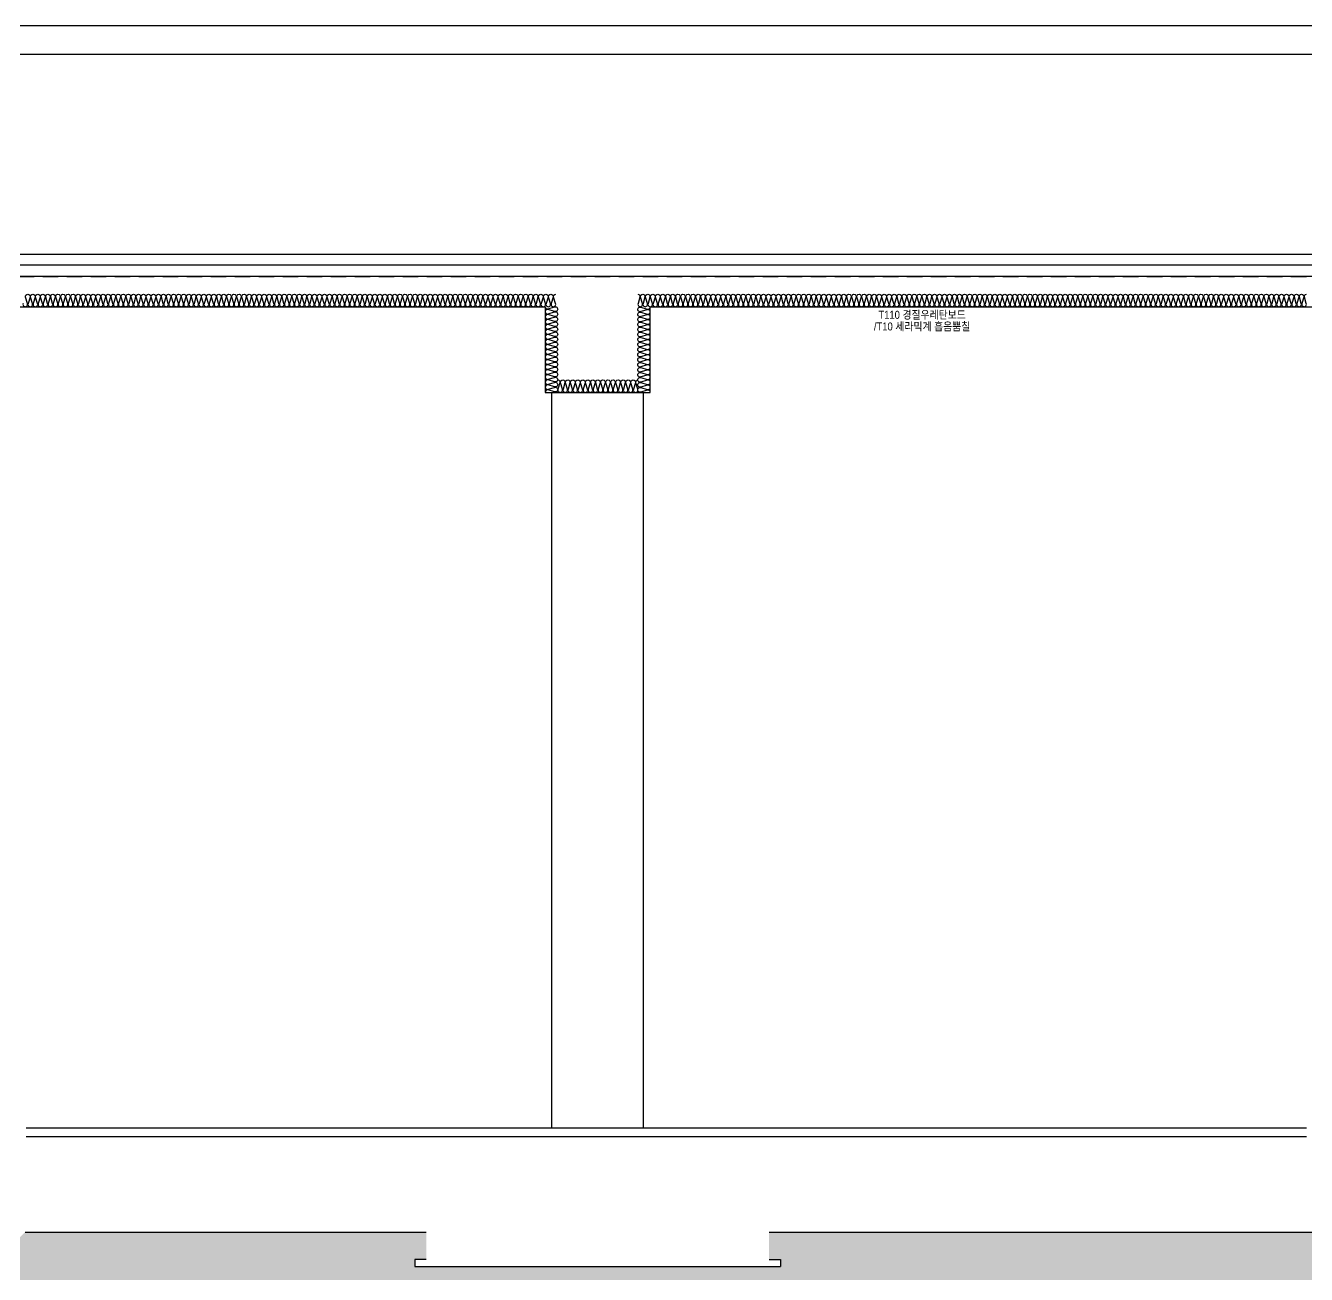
# Model space of a CAD drawing. Header units: millimetres. Extents: x 19868 to 801382, y -4805 to 85279.
# Drawn here: x 728233 to 739438, y 32849 to 43779 of the extents above; entities that cross this region are included whole.
import ezdxf
from ezdxf.enums import TextEntityAlignment as Align

# ---------------------------------------------------------------- set-up
doc = ezdxf.new("R2010")
doc.units = ezdxf.units.MM
doc.header["$LTSCALE"] = 250
doc.linetypes.add('HID', pattern=[2.8, 1.8, -1])
for name, color, linetype in [('A-ELE-8', 8, 'Continuous'), ('A-FIN', 6, 'Continuous'), ('A-FIN-8', 8, 'Continuous'), ('A-HAT-WIREMESH', 9, 'g_mesh'), ('A-WP', 1, 'HID'), ('A-버림CONC', 4, 'Continuous'), ('ISL', 251, 'Continuous'), ('지반', 254, 'Continuous')]:
    doc.layers.add(name, color=color, linetype=linetype)
doc.layers.add('NOPLOT-단열', color=225, linetype='Continuous', plot=False)
doc.styles.add('Gdim', font='')
doc.styles.get('Gdim').set_extended_font_data('Dotum')
doc.linetypes.add('g_mesh', pattern='A,10,-0.8,["X",Gdim,S=0.6,R=0,X=-0.15,Y=-0.3],-0.8', length=11.6)

msp = doc.modelspace()

# ---------------------------------------------------------------- hatches: boundary and pattern name
at = {"layer": '지반'}
h = msp.add_hatch(dxfattribs=at)
h.set_pattern_fill('EARTH', color=251, scale=70, angle=45)
h.paths.add_polyline_path([(650617.8, 33228.9), (650617.8, 23234.4), (801382.4, 23234.4), (801382.4, 34608.9), (792588.2, 34608.9), (792588.2, 34478.9), (792638.2, 34478.9), (792638.2, 34418.9), (792388.2, 34418.9), (792388.2, 34478.9), (792438.2, 34478.9), (792438.2, 34628.9), (790388.2, 34628.9), (790388.2, 33878.9), (791163.2, 33878.9), (791163.2, 32378.9), (791263.2, 32378.9), (791263.2, 32318.9), (788063.2, 32318.9), (788063.2, 32378.9), (788163.2, 32378.9), (788163.2, 33878.9), (789618.2, 33878.9), (789618.2, 34448.9), (787708.2, 34448.9), (787708.2, 33008.9), (787808.2, 33008.9), (787808.2, 32948.9), (782968.2, 32948.9), (782968.2, 33008.9), (783068.2, 33008.9), (783068.2, 34248.9), (781958.2, 34248.9), (781958.2, 33208.9), (782058.2, 33208.9), (782058.2, 33148.9), (780218.2, 33148.9), (780148.2, 33218.9), (778788.2, 33218.9), (778788.2, 33278.9), (778888.2, 33278.9), (778888.2, 34318.9), (771638.2, 34318.9), (771638.2, 32778.9), (771738.2, 32778.9), (771738.2, 32718.9), (767038.2, 32718.9), (767038.2, 32778.9), (767138.2, 32778.9), (767138.2, 34318.9), (765913.1, 34318.9), (765813.1, 34218.9), (759888.2, 34218.9), (759888.2, 33178.9), (759988.2, 33178.9), (759988.2, 33118.9), (756788.2, 33118.9), (756788.2, 33178.9), (756888.2, 33178.9), (756888.2, 34218.9), (755638.2, 34218.9), (755638.2, 32978.9), (755738.2, 32978.9), (755738.2, 32918.9), (751038.2, 32918.9), (751038.2, 32978.9), (751138.2, 32978.9), (751138.2, 34518.9), (749088.2, 34518.9), (749088.2, 33778.9), (750613.2, 33778.9), (750613.2, 32278.9), (750713.2, 32278.9), (750713.2, 32218.9), (747513.2, 32218.9), (747513.2, 32278.9), (747613.2, 32278.9), (747613.2, 33778.9), (748488.2, 33778.9), (748488.2, 34078.9), (747988.2, 34078.9), (747988.2, 34418.9), (746363.2, 34418.9), (746363.2, 33478.9), (746463.2, 33478.9), (746463.2, 33418.9), (743263.2, 33418.9), (743263.2, 33478.9), (743363.2, 33478.9), (743363.2, 34418.9), (739738.2, 34418.9), (739738.2, 33978.9), (740338.2, 33978.9), (740338.2, 33278.9), (740438.2, 33278.9), (740438.2, 33218.9), (734738.2, 33218.9), (734738.2, 32978.9), (734838.2, 32978.9), (734838.2, 32918.9), (731638.2, 32918.9), (731638.2, 32978.9), (731738.2, 32978.9), (731738.2, 33218.9), (728228.2, 33218.9), (728158.2, 33148.9), (725968.2, 33148.9), (725968.2, 33208.9), (726068.2, 33208.9), (726068.2, 34048.9), (726668.2, 34048.9), (726668.2, 34348.9), (723658.2, 34348.9), (723658.2, 33708.9), (723758.2, 33708.9), (723758.2, 33648.9), (720418.2, 33648.9), (720418.2, 33708.9), (720518.2, 33708.9), (720518.2, 34348.9), (718758.2, 34348.9), (718758.2, 33878.9), (719638.2, 33878.9), (719638.2, 31878.9), (719738.2, 31878.9), (719738.2, 31818.9), (715038.2, 31818.9), (715038.2, 31878.9), (715138.2, 31878.9), (715138.2, 33878.9), (717988.2, 33878.9), (717988.2, 34622.3), (717870.2, 34622.3), (717870.2, 34603.9), (717820.2, 34603.9), (717820.2, 34622.3), (717588.2, 34622.3), (717588.2, 34682.3), (717638.2, 34682.3), (717637.5, 34831.6), (715313.2, 34820.3), (712988.3, 34808.9), (701138.2, 34568.9), (688982.5, 34328.9), (678538.2, 34278.9), (666388.2, 34228.9), (658288.2, 33228.9)])

# ---------------------------------------------------------------- linework, layer by layer
at = {"layer": 'A-ELE-8'}
for p, q in [((717788.2, 43778.9), (744238.2, 43778.9)), ((718338.2, 43528.9), (744238.2, 43528.9)), ((732838.2, 34128.9), (732838.2, 40568.9)), ((733638.2, 34128.9), (733638.2, 40568.9))]:
    msp.add_line(p, q, dxfattribs=at)
at = {"layer": 'A-FIN'}
for p, q in [((718806.2, 41778.9), (744330.2, 41778.9)), ((739438.2, 34128.9), (728238.2, 34128.9))]:
    msp.add_line(p, q, dxfattribs=at)
at = {"layer": 'A-FIN-8'}
msp.add_line((718306.4, 41586.9), (744320, 41586.9), dxfattribs=at)
at = {"layer": 'A-HAT-WIREMESH', "ltscale": 0.6}
for p, q in [((744330.2, 41682.9), (718296.2, 41682.9)), ((739438.2, 34053.9), (728238.2, 34053.9))]:
    msp.add_line(p, q, dxfattribs=at)
at = {"layer": 'A-WP', "ltscale": 0.3}
msp.add_line((718303.4, 41581.9), (744323.1, 41581.9), dxfattribs=at)
at = {"layer": 'A-버림CONC'}
for p, q in [((728228.2, 33218.9), (731738.2, 33218.9)), ((734738.2, 33218.9), (740438.2, 33218.9)), ((731738.2, 32978.9), (731638.2, 32978.9)), ((731638.2, 32978.9), (731638.2, 32918.9)), ((734738.2, 32978.9), (734838.2, 32978.9)), ((734838.2, 32978.9), (734838.2, 32918.9)), ((731638.2, 32918.9), (734838.2, 32918.9))]:
    msp.add_line(p, q, dxfattribs=at)
at = {"layer": 'ISL'}
for points in [[(728210.8, 41345.6, 1.3725934), (728249.7, 41345.6), (728232.8, 41402.3, -0.5092668), (728252.2, 41428.9, -0.5092668), (728271.7, 41402.3), (728254.8, 41345.6, 1.3725934), (728293.7, 41345.6), (728276.8, 41402.3, -0.5092668), (728296.2, 41428.9, -0.5092668), (728315.7, 41402.3), (728298.8, 41345.6, 1.3725934), (728337.7, 41345.6), (728320.8, 41402.3, -0.5092668), (728340.2, 41428.9, -0.5092668), (728359.7, 41402.3), (728342.8, 41345.6, 1.3725934), (728381.7, 41345.6), (728364.8, 41402.3, -0.5092668), (728384.2, 41428.9, -0.5092668), (728403.7, 41402.3), (728386.8, 41345.6, 1.3725934), (728425.7, 41345.6), (728408.8, 41402.3, -0.5092668), (728428.2, 41428.9, -0.5092668), (728447.7, 41402.3), (728430.8, 41345.6, 1.3725934), (728469.7, 41345.6), (728452.8, 41402.3, -0.5092668), (728472.2, 41428.9, -0.5092668), (728491.7, 41402.3), (728474.8, 41345.6, 1.3725934), (728513.7, 41345.6), (728496.8, 41402.3, -0.5092668), (728516.2, 41428.9, -0.5092668), (728535.7, 41402.3), (728518.8, 41345.6, 1.3725934), (728557.7, 41345.6), (728540.8, 41402.3, -0.5092668), (728560.2, 41428.9, -0.5092668), (728579.7, 41402.3), (728562.8, 41345.6, 1.3725934), (728601.7, 41345.6), (728584.8, 41402.3, -0.5092668), (728604.2, 41428.9, -0.5092668), (728623.7, 41402.3), (728606.8, 41345.6, 1.3725934), (728645.7, 41345.6), (728628.8, 41402.3, -0.5092668), (728648.2, 41428.9, -0.5092668), (728667.7, 41402.3), (728650.8, 41345.6, 1.3725934), (728689.7, 41345.6), (728672.8, 41402.3, -0.5092668), (728692.2, 41428.9, -0.5092668), (728711.7, 41402.3), (728694.8, 41345.6, 1.3725934), (728733.7, 41345.6), (728716.8, 41402.3, -0.5092668), (728736.2, 41428.9, -0.5092668), (728755.7, 41402.3), (728738.8, 41345.6, 1.3725934), (728777.7, 41345.6), (728760.8, 41402.3, -0.5092668), (728780.2, 41428.9, -0.5092668), (728799.7, 41402.3), (728782.8, 41345.6, 1.3725934), (728821.7, 41345.6), (728804.8, 41402.3, -0.5092668), (728824.2, 41428.9, -0.5092668), (728843.7, 41402.3), (728826.8, 41345.6, 1.3725934), (728865.7, 41345.6), (728848.8, 41402.3, -0.5092668), (728868.2, 41428.9, -0.5092668), (728887.7, 41402.3), (728870.8, 41345.6, 1.3725934), (728909.7, 41345.6), (728892.8, 41402.3, -0.5092668), (728912.2, 41428.9, -0.5092668), (728931.7, 41402.3), (728914.8, 41345.6, 1.3725934), (728953.7, 41345.6), (728936.8, 41402.3, -0.5092668), (728956.2, 41428.9, -0.5092668), (728975.7, 41402.3), (728958.8, 41345.6, 1.3725934), (728997.7, 41345.6), (728980.8, 41402.3, -0.5092668), (729000.2, 41428.9, -0.5092668), (729019.7, 41402.3), (729002.8, 41345.6, 1.3725934), (729041.7, 41345.6), (729024.8, 41402.3, -0.5092668), (729044.2, 41428.9, -0.5092668), (729063.7, 41402.3), (729046.8, 41345.6, 1.3725934), (729085.7, 41345.6), (729068.8, 41402.3, -0.5092668), (729088.2, 41428.9, -0.5092668), (729107.7, 41402.3), (729090.8, 41345.6, 1.3725934), (729129.7, 41345.6), (729112.8, 41402.3, -0.5092668), (729132.2, 41428.9, -0.5092668), (729151.7, 41402.3), (729134.8, 41345.6, 1.3725934), (729173.7, 41345.6), (729156.8, 41402.3, -0.5092668), (729176.2, 41428.9, -0.5092668), (729195.7, 41402.3), (729178.8, 41345.6, 1.3725934), (729217.7, 41345.6), (729200.8, 41402.3, -0.5092668), (729220.2, 41428.9, -0.5092668), (729239.7, 41402.3), (729222.8, 41345.6, 1.3725934), (729261.7, 41345.6), (729244.8, 41402.3, -0.5092668), (729264.2, 41428.9, -0.5092668), (729283.7, 41402.3), (729266.8, 41345.6, 1.3725934), (729305.7, 41345.6), (729288.8, 41402.3, -0.5092668), (729308.2, 41428.9, -0.5092668), (729327.7, 41402.3), (729310.8, 41345.6, 1.3725934), (729349.7, 41345.6), (729332.8, 41402.3, -0.5092668), (729352.2, 41428.9, -0.5092668), (729371.7, 41402.3), (729354.8, 41345.6, 1.3725934), (729393.7, 41345.6), (729376.8, 41402.3, -0.5092668), (729396.2, 41428.9, -0.5092668), (729415.7, 41402.3), (729398.8, 41345.6, 1.3725934), (729437.7, 41345.6), (729420.8, 41402.3, -0.5092668), (729440.2, 41428.9, -0.5092668), (729459.7, 41402.3), (729442.8, 41345.6, 1.3725934), (729481.7, 41345.6), (729464.8, 41402.3, -0.5092668), (729484.2, 41428.9, -0.5092668), (729503.7, 41402.3), (729486.8, 41345.6, 1.3725934), (729525.7, 41345.6), (729508.8, 41402.3, -0.5092668), (729528.2, 41428.9, -0.5092668), (729547.7, 41402.3), (729530.8, 41345.6, 1.3725934), (729569.7, 41345.6), (729552.8, 41402.3, -0.5092668), (729572.2, 41428.9, -0.5092668), (729591.7, 41402.3), (729574.8, 41345.6, 1.3725934), (729613.7, 41345.6), (729596.8, 41402.3, -0.5092668), (729616.2, 41428.9, -0.5092668), (729635.7, 41402.3), (729618.8, 41345.6, 1.3725934), (729657.7, 41345.6), (729640.8, 41402.3, -0.5092668), (729660.2, 41428.9, -0.5092668), (729679.7, 41402.3), (729662.8, 41345.6, 1.3725934), (729701.7, 41345.6), (729684.8, 41402.3, -0.5092668), (729704.2, 41428.9, -0.5092668), (729723.7, 41402.3), (729706.8, 41345.6, 1.3725934), (729745.7, 41345.6), (729728.8, 41402.3, -0.5092668), (729748.2, 41428.9, -0.5092668), (729767.7, 41402.3), (729750.8, 41345.6, 1.3725934), (729789.7, 41345.6), (729772.8, 41402.3, -0.5092668), (729792.2, 41428.9, -0.5092668), (729811.7, 41402.3), (729794.8, 41345.6, 1.3725934), (729833.7, 41345.6), (729816.8, 41402.3, -0.5092668), (729836.2, 41428.9, -0.5092668), (729855.7, 41402.3), (729838.8, 41345.6, 1.3725934), (729877.7, 41345.6), (729860.8, 41402.3, -0.5092668), (729880.2, 41428.9, -0.5092668), (729899.7, 41402.3), (729882.8, 41345.6, 1.3725934), (729921.7, 41345.6), (729904.8, 41402.3, -0.5092668), (729924.2, 41428.9, -0.5092668), (729943.7, 41402.3), (729926.8, 41345.6, 1.3725934), (729965.7, 41345.6), (729948.8, 41402.3, -0.5092668), (729968.2, 41428.9, -0.5092668), (729987.7, 41402.3), (729970.8, 41345.6, 1.3725934), (730009.7, 41345.6), (729992.8, 41402.3, -0.5092668), (730012.2, 41428.9, -0.5092668), (730031.7, 41402.3), (730014.8, 41345.6, 1.3725934), (730053.7, 41345.6), (730036.8, 41402.3, -0.5092668), (730056.2, 41428.9, -0.5092668), (730075.7, 41402.3), (730058.8, 41345.6, 1.3725934), (730097.7, 41345.6), (730080.8, 41402.3, -0.5092668), (730100.2, 41428.9, -0.5092668), (730119.7, 41402.3), (730102.8, 41345.6, 1.3725934), (730141.7, 41345.6), (730124.8, 41402.3, -0.5092668), (730144.2, 41428.9, -0.5092668), (730163.7, 41402.3), (730146.8, 41345.6, 1.3725934), (730185.7, 41345.6), (730168.8, 41402.3, -0.5092668), (730188.2, 41428.9, -0.5092668), (730207.7, 41402.3), (730190.8, 41345.6, 1.3725934), (730229.7, 41345.6), (730212.8, 41402.3, -0.5092668), (730232.2, 41428.9, -0.5092668), (730251.7, 41402.3), (730234.8, 41345.6, 1.3725934), (730273.7, 41345.6), (730256.8, 41402.3, -0.5092668), (730276.2, 41428.9, -0.5092668), (730295.7, 41402.3), (730278.8, 41345.6, 1.3725934), (730317.7, 41345.6), (730300.8, 41402.3, -0.5092668), (730320.2, 41428.9, -0.5092668), (730339.7, 41402.3), (730322.8, 41345.6, 1.3725934), (730361.7, 41345.6), (730344.8, 41402.3, -0.5092668), (730364.2, 41428.9, -0.5092668), (730383.7, 41402.3), (730366.8, 41345.6, 1.3725934), (730405.7, 41345.6), (730388.8, 41402.3, -0.5092668), (730408.2, 41428.9, -0.5092668), (730427.7, 41402.3), (730410.8, 41345.6, 1.3725934), (730449.7, 41345.6), (730432.8, 41402.3, -0.5092668), (730452.2, 41428.9, -0.5092668), (730471.7, 41402.3), (730454.8, 41345.6, 1.3725934), (730493.7, 41345.6), (730476.8, 41402.3, -0.5092668), (730496.2, 41428.9, -0.5092668), (730515.7, 41402.3), (730498.8, 41345.6, 1.3725934), (730537.7, 41345.6), (730520.8, 41402.3, -0.5092668), (730540.2, 41428.9, -0.5092668), (730559.7, 41402.3), (730542.8, 41345.6, 1.3725934), (730581.7, 41345.6), (730564.8, 41402.3, -0.5092668), (730584.2, 41428.9, -0.5092668), (730603.7, 41402.3), (730586.8, 41345.6, 1.3725934), (730625.7, 41345.6), (730608.8, 41402.3, -0.5092668), (730628.2, 41428.9, -0.5092668), (730647.7, 41402.3), (730630.8, 41345.6, 1.3725934), (730669.7, 41345.6), (730652.8, 41402.3, -0.5092668), (730672.2, 41428.9, -0.5092668), (730691.7, 41402.3), (730674.8, 41345.6, 1.3725934), (730713.7, 41345.6), (730696.8, 41402.3, -0.5092668), (730716.2, 41428.9, -0.5092668), (730735.7, 41402.3), (730718.8, 41345.6, 1.3725934), (730757.7, 41345.6), (730740.8, 41402.3, -0.5092668), (730760.2, 41428.9, -0.5092668), (730779.7, 41402.3), (730762.8, 41345.6, 1.3725934), (730801.7, 41345.6), (730784.8, 41402.3, -0.5092668), (730804.2, 41428.9, -0.5092668), (730823.7, 41402.3), (730806.8, 41345.6, 1.3725934), (730845.7, 41345.6), (730828.8, 41402.3, -0.5092668), (730848.2, 41428.9, -0.5092668), (730867.7, 41402.3), (730850.8, 41345.6, 1.3725934), (730889.7, 41345.6), (730872.8, 41402.3, -0.5092668), (730892.2, 41428.9, -0.5092668), (730911.7, 41402.3), (730894.8, 41345.6, 1.3725934), (730933.7, 41345.6), (730916.8, 41402.3, -0.5092668), (730936.2, 41428.9, -0.5092668), (730955.7, 41402.3), (730938.8, 41345.6, 1.3725934), (730977.7, 41345.6), (730960.8, 41402.3, -0.5092668), (730980.2, 41428.9, -0.5092668), (730999.7, 41402.3), (730982.8, 41345.6, 1.3725934), (731021.7, 41345.6), (731004.8, 41402.3, -0.5092668), (731024.2, 41428.9, -0.5092668), (731043.7, 41402.3), (731026.8, 41345.6, 1.3725934), (731065.7, 41345.6), (731048.8, 41402.3, -0.5092668), (731068.2, 41428.9, -0.5092668), (731087.7, 41402.3), (731070.8, 41345.6, 1.3725934), (731109.7, 41345.6), (731092.8, 41402.3, -0.5092668), (731112.2, 41428.9, -0.5092668), (731131.7, 41402.3), (731114.8, 41345.6, 1.3725934), (731153.7, 41345.6), (731136.8, 41402.3, -0.5092668), (731156.2, 41428.9, -0.5092668), (731175.7, 41402.3), (731158.8, 41345.6, 1.3725934), (731197.7, 41345.6), (731180.8, 41402.3, -0.5092668), (731200.2, 41428.9, -0.5092668), (731219.7, 41402.3), (731202.8, 41345.6, 1.3725934), (731241.7, 41345.6), (731224.8, 41402.3, -0.5092668), (731244.2, 41428.9, -0.5092668), (731263.7, 41402.3), (731246.8, 41345.6, 1.3725934), (731285.7, 41345.6), (731268.8, 41402.3, -0.5092668), (731288.2, 41428.9, -0.5092668), (731307.7, 41402.3), (731290.8, 41345.6, 1.3725934), (731329.7, 41345.6), (731312.8, 41402.3, -0.5092668), (731332.2, 41428.9, -0.5092668), (731351.7, 41402.3), (731334.8, 41345.6, 1.3725934), (731373.7, 41345.6), (731356.8, 41402.3, -0.5092668), (731376.2, 41428.9, -0.5092668), (731395.7, 41402.3), (731378.8, 41345.6, 1.3725934), (731417.7, 41345.6), (731400.8, 41402.3, -0.5092668), (731420.2, 41428.9, -0.5092668), (731439.7, 41402.3), (731422.8, 41345.6, 1.3725934), (731461.7, 41345.6), (731444.8, 41402.3, -0.5092668), (731464.2, 41428.9, -0.5092668), (731483.7, 41402.3), (731466.8, 41345.6, 1.3725934), (731505.7, 41345.6), (731488.8, 41402.3, -0.5092668), (731508.2, 41428.9, -0.5092668), (731527.7, 41402.3), (731510.8, 41345.6, 1.3725934), (731549.7, 41345.6), (731532.8, 41402.3, -0.5092668), (731552.2, 41428.9, -0.5092668), (731571.7, 41402.3), (731554.8, 41345.6, 1.3725934), (731593.7, 41345.6), (731576.8, 41402.3, -0.5092668), (731596.2, 41428.9, -0.5092668), (731615.7, 41402.3), (731598.8, 41345.6, 1.3725934), (731637.7, 41345.6), (731620.8, 41402.3, -0.5092668), (731640.2, 41428.9, -0.5092668), (731659.7, 41402.3), (731642.8, 41345.6, 1.3725934), (731681.7, 41345.6), (731664.8, 41402.3, -0.5092668), (731684.2, 41428.9, -0.5092668), (731703.7, 41402.3), (731686.8, 41345.6, 1.3725934), (731725.7, 41345.6), (731708.8, 41402.3, -0.5092668), (731728.2, 41428.9, -0.5092668), (731747.7, 41402.3), (731730.8, 41345.6, 1.3725934), (731769.7, 41345.6), (731752.8, 41402.3, -0.5092668), (731772.2, 41428.9, -0.5092668), (731791.7, 41402.3), (731774.8, 41345.6, 1.3725934), (731813.7, 41345.6), (731796.8, 41402.3, -0.5092668), (731816.2, 41428.9, -0.5092668), (731835.7, 41402.3), (731818.8, 41345.6, 1.3725934), (731857.7, 41345.6), (731840.8, 41402.3, -0.5092668), (731860.2, 41428.9, -0.5092668), (731879.7, 41402.3), (731862.8, 41345.6, 1.3725934), (731901.7, 41345.6), (731884.8, 41402.3, -0.5092668), (731904.2, 41428.9, -0.5092668), (731923.7, 41402.3), (731906.8, 41345.6, 1.3725934), (731945.7, 41345.6), (731928.8, 41402.3, -0.5092668), (731948.2, 41428.9, -0.5092668), (731967.7, 41402.3), (731950.8, 41345.6, 1.3725934), (731989.7, 41345.6), (731972.8, 41402.3, -0.5092668), (731992.2, 41428.9, -0.5092668), (732011.7, 41402.3), (731994.8, 41345.6, 1.3725934), (732033.7, 41345.6), (732016.8, 41402.3, -0.5092668), (732036.2, 41428.9, -0.5092668), (732055.7, 41402.3), (732038.8, 41345.6, 1.3725934), (732077.7, 41345.6), (732060.8, 41402.3, -0.5092668), (732080.2, 41428.9, -0.5092668), (732099.7, 41402.3), (732082.8, 41345.6, 1.3725934), (732121.7, 41345.6), (732104.8, 41402.3, -0.5092668), (732124.2, 41428.9, -0.5092668), (732143.7, 41402.3), (732126.8, 41345.6, 1.3725934), (732165.7, 41345.6), (732148.8, 41402.3, -0.5092668), (732168.2, 41428.9, -0.5092668), (732187.7, 41402.3), (732170.8, 41345.6, 1.3725934), (732209.7, 41345.6), (732192.8, 41402.3, -0.5092668), (732212.2, 41428.9, -0.5092668), (732231.7, 41402.3), (732214.8, 41345.6, 1.3725934), (732253.7, 41345.6), (732236.8, 41402.3, -0.5092668), (732256.2, 41428.9, -0.5092668), (732275.7, 41402.3), (732258.8, 41345.6, 1.3725934), (732297.7, 41345.6), (732280.8, 41402.3, -0.5092668), (732300.2, 41428.9, -0.5092668), (732319.7, 41402.3), (732302.8, 41345.6, 1.3725934), (732341.7, 41345.6), (732324.8, 41402.3, -0.5092668), (732344.2, 41428.9, -0.5092668), (732363.7, 41402.3), (732346.8, 41345.6, 1.3725934), (732385.7, 41345.6), (732368.8, 41402.3, -0.5092668), (732388.2, 41428.9, -0.5092668), (732407.7, 41402.3), (732390.8, 41345.6, 1.3725934), (732429.7, 41345.6), (732412.8, 41402.3, -0.5092668), (732432.2, 41428.9, -0.5092668), (732451.7, 41402.3), (732434.8, 41345.6, 1.3725934), (732473.7, 41345.6), (732456.8, 41402.3, -0.5092668), (732476.2, 41428.9, -0.5092668), (732495.7, 41402.3), (732478.8, 41345.6, 1.3725934), (732517.7, 41345.6), (732500.8, 41402.3, -0.5092668), (732520.2, 41428.9, -0.5092668), (732539.7, 41402.3), (732522.8, 41345.6, 1.3725934), (732561.7, 41345.6), (732544.8, 41402.3, -0.5092668), (732564.2, 41428.9, -0.5092668), (732583.7, 41402.3), (732566.8, 41345.6, 1.3725934), (732605.7, 41345.6), (732588.8, 41402.3, -0.5092668), (732608.2, 41428.9, -0.5092668), (732627.7, 41402.3), (732610.8, 41345.6, 1.3725934), (732649.7, 41345.6), (732632.8, 41402.3, -0.5092668), (732652.2, 41428.9, -0.5092668), (732671.7, 41402.3), (732654.8, 41345.6, 1.3725934), (732693.7, 41345.6), (732676.8, 41402.3, -0.5092668), (732696.2, 41428.9, -0.5092668), (732715.7, 41402.3), (732698.8, 41345.6, 1.3725934), (732737.7, 41345.6), (732720.8, 41402.3, -0.5092668), (732740.2, 41428.9, -0.5092668), (732759.7, 41402.3), (732742.8, 41345.6, 1.3725934), (732781.7, 41345.6), (732764.8, 41402.3, -0.5092668), (732784.2, 41428.9, -0.5092668), (732803.7, 41402.3), (732786.8, 41345.6, 1.3725934), (732825.7, 41345.6), (732808.8, 41402.3, -0.5092668), (732828.2, 41428.9, -0.5092668), (732847.7, 41402.3), (732830.8, 41345.6, 1.3725934), (732869.7, 41345.6), (732852.8, 41402.3, -0.5092668), (732872.2, 41428.9)], [(733588.2, 41428.9, -0.5092668), (733607.7, 41402.3), (733590.8, 41345.6, 1.3725934), (733629.7, 41345.6), (733612.8, 41402.3, -0.5092668), (733632.2, 41428.9, -0.5092668), (733651.7, 41402.3), (733634.8, 41345.6, 1.3725934), (733673.7, 41345.6), (733656.8, 41402.3, -0.5092668), (733676.2, 41428.9, -0.5092668), (733695.7, 41402.3), (733678.8, 41345.6, 1.3725934), (733717.7, 41345.6), (733700.8, 41402.3, -0.5092668), (733720.2, 41428.9, -0.5092668), (733739.7, 41402.3), (733722.8, 41345.6, 1.3725934), (733761.7, 41345.6), (733744.8, 41402.3, -0.5092668), (733764.2, 41428.9, -0.5092668), (733783.7, 41402.3), (733766.8, 41345.6, 1.3725934), (733805.7, 41345.6), (733788.8, 41402.3, -0.5092668), (733808.2, 41428.9, -0.5092668), (733827.7, 41402.3), (733810.8, 41345.6, 1.3725934), (733849.7, 41345.6), (733832.8, 41402.3, -0.5092668), (733852.2, 41428.9, -0.5092668), (733871.7, 41402.3), (733854.8, 41345.6, 1.3725934), (733893.7, 41345.6), (733876.8, 41402.3, -0.5092668), (733896.2, 41428.9, -0.5092668), (733915.7, 41402.3), (733898.8, 41345.6, 1.3725934), (733937.7, 41345.6), (733920.8, 41402.3, -0.5092668), (733940.2, 41428.9, -0.5092668), (733959.7, 41402.3), (733942.8, 41345.6, 1.3725934), (733981.7, 41345.6), (733964.8, 41402.3, -0.5092668), (733984.2, 41428.9, -0.5092668), (734003.7, 41402.3), (733986.8, 41345.6, 1.3725934), (734025.7, 41345.6), (734008.8, 41402.3, -0.5092668), (734028.2, 41428.9, -0.5092668), (734047.7, 41402.3), (734030.8, 41345.6, 1.3725934), (734069.7, 41345.6), (734052.8, 41402.3, -0.5092668), (734072.2, 41428.9, -0.5092668), (734091.7, 41402.3), (734074.8, 41345.6, 1.3725934), (734113.7, 41345.6), (734096.8, 41402.3, -0.5092668), (734116.2, 41428.9, -0.5092668), (734135.7, 41402.3), (734118.8, 41345.6, 1.3725934), (734157.7, 41345.6), (734140.8, 41402.3, -0.5092668), (734160.2, 41428.9, -0.5092668), (734179.7, 41402.3), (734162.8, 41345.6, 1.3725934), (734201.7, 41345.6), (734184.8, 41402.3, -0.5092668), (734204.2, 41428.9, -0.5092668), (734223.7, 41402.3), (734206.8, 41345.6, 1.3725934), (734245.7, 41345.6), (734228.8, 41402.3, -0.5092668), (734248.2, 41428.9, -0.5092668), (734267.7, 41402.3), (734250.8, 41345.6, 1.3725934), (734289.7, 41345.6), (734272.8, 41402.3, -0.5092668), (734292.2, 41428.9, -0.5092668), (734311.7, 41402.3), (734294.8, 41345.6, 1.3725934), (734333.7, 41345.6), (734316.8, 41402.3, -0.5092668), (734336.2, 41428.9, -0.5092668), (734355.7, 41402.3), (734338.8, 41345.6, 1.3725934), (734377.7, 41345.6), (734360.8, 41402.3, -0.5092668), (734380.2, 41428.9, -0.5092668), (734399.7, 41402.3), (734382.8, 41345.6, 1.3725934), (734421.7, 41345.6), (734404.8, 41402.3, -0.5092668), (734424.2, 41428.9, -0.5092668), (734443.7, 41402.3), (734426.8, 41345.6, 1.3725934), (734465.7, 41345.6), (734448.8, 41402.3, -0.5092668), (734468.2, 41428.9, -0.5092668), (734487.7, 41402.3), (734470.8, 41345.6, 1.3725934), (734509.7, 41345.6), (734492.8, 41402.3, -0.5092668), (734512.2, 41428.9, -0.5092668), (734531.7, 41402.3), (734514.8, 41345.6, 1.3725934), (734553.7, 41345.6), (734536.8, 41402.3, -0.5092668), (734556.2, 41428.9, -0.5092668), (734575.7, 41402.3), (734558.8, 41345.6, 1.3725934), (734597.7, 41345.6), (734580.8, 41402.3, -0.5092668), (734600.2, 41428.9, -0.5092668), (734619.7, 41402.3), (734602.8, 41345.6, 1.3725934), (734641.7, 41345.6), (734624.8, 41402.3, -0.5092668), (734644.2, 41428.9, -0.5092668), (734663.7, 41402.3), (734646.8, 41345.6, 1.3725934), (734685.7, 41345.6), (734668.8, 41402.3, -0.5092668), (734688.2, 41428.9, -0.5092668), (734707.7, 41402.3), (734690.8, 41345.6, 1.3725934), (734729.7, 41345.6), (734712.8, 41402.3, -0.5092668), (734732.2, 41428.9, -0.5092668), (734751.7, 41402.3), (734734.8, 41345.6, 1.3725934), (734773.7, 41345.6), (734756.8, 41402.3, -0.5092668), (734776.2, 41428.9, -0.5092668), (734795.7, 41402.3), (734778.8, 41345.6, 1.3725934), (734817.7, 41345.6), (734800.8, 41402.3, -0.5092668), (734820.2, 41428.9, -0.5092668), (734839.7, 41402.3), (734822.8, 41345.6, 1.3725934), (734861.7, 41345.6), (734844.8, 41402.3, -0.5092668), (734864.2, 41428.9, -0.5092668), (734883.7, 41402.3), (734866.8, 41345.6, 1.3725934), (734905.7, 41345.6), (734888.8, 41402.3, -0.5092668), (734908.2, 41428.9, -0.5092668), (734927.7, 41402.3), (734910.8, 41345.6, 1.3725934), (734949.7, 41345.6), (734932.8, 41402.3, -0.5092668), (734952.2, 41428.9, -0.5092668), (734971.7, 41402.3), (734954.8, 41345.6, 1.3725934), (734993.7, 41345.6), (734976.8, 41402.3, -0.5092668), (734996.2, 41428.9, -0.5092668), (735015.7, 41402.3), (734998.8, 41345.6, 1.3725934), (735037.7, 41345.6), (735020.8, 41402.3, -0.5092668), (735040.2, 41428.9, -0.5092668), (735059.7, 41402.3), (735042.8, 41345.6, 1.3725934), (735081.7, 41345.6), (735064.8, 41402.3, -0.5092668), (735084.2, 41428.9, -0.5092668), (735103.7, 41402.3), (735086.8, 41345.6, 1.3725934), (735125.7, 41345.6), (735108.8, 41402.3, -0.5092668), (735128.2, 41428.9, -0.5092668), (735147.7, 41402.3), (735130.8, 41345.6, 1.3725934), (735169.7, 41345.6), (735152.8, 41402.3, -0.5092668), (735172.2, 41428.9, -0.5092668), (735191.7, 41402.3), (735174.8, 41345.6, 1.3725934), (735213.7, 41345.6), (735196.8, 41402.3, -0.5092668), (735216.2, 41428.9, -0.5092668), (735235.7, 41402.3), (735218.8, 41345.6, 1.3725934), (735257.7, 41345.6), (735240.8, 41402.3, -0.5092668), (735260.2, 41428.9, -0.5092668), (735279.7, 41402.3), (735262.8, 41345.6, 1.3725934), (735301.7, 41345.6), (735284.8, 41402.3, -0.5092668), (735304.2, 41428.9, -0.5092668), (735323.7, 41402.3), (735306.8, 41345.6, 1.3725934), (735345.7, 41345.6), (735328.8, 41402.3, -0.5092668), (735348.2, 41428.9, -0.5092668), (735367.7, 41402.3), (735350.8, 41345.6, 1.3725934), (735389.7, 41345.6), (735372.8, 41402.3, -0.5092668), (735392.2, 41428.9, -0.5092668), (735411.7, 41402.3), (735394.8, 41345.6, 1.3725934), (735433.7, 41345.6), (735416.8, 41402.3, -0.5092668), (735436.2, 41428.9, -0.5092668), (735455.7, 41402.3), (735438.8, 41345.6, 1.3725934), (735477.7, 41345.6), (735460.8, 41402.3, -0.5092668), (735480.2, 41428.9, -0.5092668), (735499.7, 41402.3), (735482.8, 41345.6, 1.3725934), (735521.7, 41345.6), (735504.8, 41402.3, -0.5092668), (735524.2, 41428.9, -0.5092668), (735543.7, 41402.3), (735526.8, 41345.6, 1.3725934), (735565.7, 41345.6), (735548.8, 41402.3, -0.5092668), (735568.2, 41428.9, -0.5092668), (735587.7, 41402.3), (735570.8, 41345.6, 1.3725934), (735609.7, 41345.6), (735592.8, 41402.3, -0.5092668), (735612.2, 41428.9, -0.5092668), (735631.7, 41402.3), (735614.8, 41345.6, 1.3725934), (735653.7, 41345.6), (735636.8, 41402.3, -0.5092668), (735656.2, 41428.9, -0.5092668), (735675.7, 41402.3), (735658.8, 41345.6, 1.3725934), (735697.7, 41345.6), (735680.8, 41402.3, -0.5092668), (735700.2, 41428.9, -0.5092668), (735719.7, 41402.3), (735702.8, 41345.6, 1.3725934), (735741.7, 41345.6), (735724.8, 41402.3, -0.5092668), (735744.2, 41428.9, -0.5092668), (735763.7, 41402.3), (735746.8, 41345.6, 1.3725934), (735785.7, 41345.6), (735768.8, 41402.3, -0.5092668), (735788.2, 41428.9, -0.5092668), (735807.7, 41402.3), (735790.8, 41345.6, 1.3725934), (735829.7, 41345.6), (735812.8, 41402.3, -0.5092668), (735832.2, 41428.9, -0.5092668), (735851.7, 41402.3), (735834.8, 41345.6, 1.3725934), (735873.7, 41345.6), (735856.8, 41402.3, -0.5092668), (735876.2, 41428.9, -0.5092668), (735895.7, 41402.3), (735878.8, 41345.6, 1.3725934), (735917.7, 41345.6), (735900.8, 41402.3, -0.5092668), (735920.2, 41428.9, -0.5092668), (735939.7, 41402.3), (735922.8, 41345.6, 1.3725934), (735961.7, 41345.6), (735944.8, 41402.3, -0.5092668), (735964.2, 41428.9, -0.5092668), (735983.7, 41402.3), (735966.8, 41345.6, 1.3725934), (736005.7, 41345.6), (735988.8, 41402.3, -0.5092668), (736008.2, 41428.9, -0.5092668), (736027.7, 41402.3), (736010.8, 41345.6, 1.3725934), (736049.7, 41345.6), (736032.8, 41402.3, -0.5092668), (736052.2, 41428.9, -0.5092668), (736071.7, 41402.3), (736054.8, 41345.6, 1.3725934), (736093.7, 41345.6), (736076.8, 41402.3, -0.5092668), (736096.2, 41428.9, -0.5092668), (736115.7, 41402.3), (736098.8, 41345.6, 1.3725934), (736137.7, 41345.6), (736120.8, 41402.3, -0.5092668), (736140.2, 41428.9, -0.5092668), (736159.7, 41402.3), (736142.8, 41345.6, 1.3725934), (736181.7, 41345.6), (736164.8, 41402.3, -0.5092668), (736184.2, 41428.9, -0.5092668), (736203.7, 41402.3), (736186.8, 41345.6, 1.3725934), (736225.7, 41345.6), (736208.8, 41402.3, -0.5092668), (736228.2, 41428.9, -0.5092668), (736247.7, 41402.3), (736230.8, 41345.6, 1.3725934), (736269.7, 41345.6), (736252.8, 41402.3, -0.5092668), (736272.2, 41428.9, -0.5092668), (736291.7, 41402.3), (736274.8, 41345.6, 1.3725934), (736313.7, 41345.6), (736296.8, 41402.3, -0.5092668), (736316.2, 41428.9, -0.5092668), (736335.7, 41402.3), (736318.8, 41345.6, 1.3725934), (736357.7, 41345.6), (736340.8, 41402.3, -0.5092668), (736360.2, 41428.9, -0.5092668), (736379.7, 41402.3), (736362.8, 41345.6, 1.3725934), (736401.7, 41345.6), (736384.8, 41402.3, -0.5092668), (736404.2, 41428.9, -0.5092668), (736423.7, 41402.3), (736406.8, 41345.6, 1.3725934), (736445.7, 41345.6), (736428.8, 41402.3, -0.5092668), (736448.2, 41428.9, -0.5092668), (736467.7, 41402.3), (736450.8, 41345.6, 1.3725934), (736489.7, 41345.6), (736472.8, 41402.3, -0.5092668), (736492.2, 41428.9, -0.5092668), (736511.7, 41402.3), (736494.8, 41345.6, 1.3725934), (736533.7, 41345.6), (736516.8, 41402.3, -0.5092668), (736536.2, 41428.9, -0.5092668), (736555.7, 41402.3), (736538.8, 41345.6, 1.3725934), (736577.7, 41345.6), (736560.8, 41402.3, -0.5092668), (736580.2, 41428.9, -0.5092668), (736599.7, 41402.3), (736582.8, 41345.6, 1.3725934), (736621.7, 41345.6), (736604.8, 41402.3, -0.5092668), (736624.2, 41428.9, -0.5092668), (736643.7, 41402.3), (736626.8, 41345.6, 1.3725934), (736665.7, 41345.6), (736648.8, 41402.3, -0.5092668), (736668.2, 41428.9, -0.5092668), (736687.7, 41402.3), (736670.8, 41345.6, 1.3725934), (736709.7, 41345.6), (736692.8, 41402.3, -0.5092668), (736712.2, 41428.9, -0.5092668), (736731.7, 41402.3), (736714.8, 41345.6, 1.3725934), (736753.7, 41345.6), (736736.8, 41402.3, -0.5092668), (736756.2, 41428.9, -0.5092668), (736775.7, 41402.3), (736758.8, 41345.6, 1.3725934), (736797.7, 41345.6), (736780.8, 41402.3, -0.5092668), (736800.2, 41428.9, -0.5092668), (736819.7, 41402.3), (736802.8, 41345.6, 1.3725934), (736841.7, 41345.6), (736824.8, 41402.3, -0.5092668), (736844.2, 41428.9, -0.5092668), (736863.7, 41402.3), (736846.8, 41345.6, 1.3725934), (736885.7, 41345.6), (736868.8, 41402.3, -0.5092668), (736888.2, 41428.9, -0.5092668), (736907.7, 41402.3), (736890.8, 41345.6, 1.3725934), (736929.7, 41345.6), (736912.8, 41402.3, -0.5092668), (736932.2, 41428.9, -0.5092668), (736951.7, 41402.3), (736934.8, 41345.6, 1.3725934), (736973.7, 41345.6), (736956.8, 41402.3, -0.5092668), (736976.2, 41428.9, -0.5092668), (736995.7, 41402.3), (736978.8, 41345.6, 1.3725934), (737017.7, 41345.6), (737000.8, 41402.3, -0.5092668), (737020.2, 41428.9, -0.5092668), (737039.7, 41402.3), (737022.8, 41345.6, 1.3725934), (737061.7, 41345.6), (737044.8, 41402.3, -0.5092668), (737064.2, 41428.9, -0.5092668), (737083.7, 41402.3), (737066.8, 41345.6, 1.3725934), (737105.7, 41345.6), (737088.8, 41402.3, -0.5092668), (737108.2, 41428.9, -0.5092668), (737127.7, 41402.3), (737110.8, 41345.6, 1.3725934), (737149.7, 41345.6), (737132.8, 41402.3, -0.5092668), (737152.2, 41428.9, -0.5092668), (737171.7, 41402.3), (737154.8, 41345.6, 1.3725934), (737193.7, 41345.6), (737176.8, 41402.3, -0.5092668), (737196.2, 41428.9, -0.5092668), (737215.7, 41402.3), (737198.8, 41345.6, 1.3725934), (737237.7, 41345.6), (737220.8, 41402.3, -0.5092668), (737240.2, 41428.9, -0.5092668), (737259.7, 41402.3), (737242.8, 41345.6, 1.3725934), (737281.7, 41345.6), (737264.8, 41402.3, -0.5092668), (737284.2, 41428.9, -0.5092668), (737303.7, 41402.3), (737286.8, 41345.6, 1.3725934), (737325.7, 41345.6), (737308.8, 41402.3, -0.5092668), (737328.2, 41428.9, -0.5092668), (737347.7, 41402.3), (737330.8, 41345.6, 1.3725934), (737369.7, 41345.6), (737352.8, 41402.3, -0.5092668), (737372.2, 41428.9, -0.5092668), (737391.7, 41402.3), (737374.8, 41345.6, 1.3725934), (737413.7, 41345.6), (737396.8, 41402.3, -0.5092668), (737416.2, 41428.9, -0.5092668), (737435.7, 41402.3), (737418.8, 41345.6, 1.3725934), (737457.7, 41345.6), (737440.8, 41402.3, -0.5092668), (737460.2, 41428.9, -0.5092668), (737479.7, 41402.3), (737462.8, 41345.6, 1.3725934), (737501.7, 41345.6), (737484.8, 41402.3, -0.5092668), (737504.2, 41428.9, -0.5092668), (737523.7, 41402.3), (737506.8, 41345.6, 1.3725934), (737545.7, 41345.6), (737528.8, 41402.3, -0.5092668), (737548.2, 41428.9, -0.5092668), (737567.7, 41402.3), (737550.8, 41345.6, 1.3725934), (737589.7, 41345.6), (737572.8, 41402.3, -0.5092668), (737592.2, 41428.9, -0.5092668), (737611.7, 41402.3), (737594.8, 41345.6, 1.3725934), (737633.7, 41345.6), (737616.8, 41402.3, -0.5092668), (737636.2, 41428.9, -0.5092668), (737655.7, 41402.3), (737638.8, 41345.6, 1.3725934), (737677.7, 41345.6), (737660.8, 41402.3, -0.5092668), (737680.2, 41428.9, -0.5092668), (737699.7, 41402.3), (737682.8, 41345.6, 1.3725934), (737721.7, 41345.6), (737704.8, 41402.3, -0.5092668), (737724.2, 41428.9, -0.5092668), (737743.7, 41402.3), (737726.8, 41345.6, 1.3725934), (737765.7, 41345.6), (737748.8, 41402.3, -0.5092668), (737768.2, 41428.9, -0.5092668), (737787.7, 41402.3), (737770.8, 41345.6, 1.3725934), (737809.7, 41345.6), (737792.8, 41402.3, -0.5092668), (737812.2, 41428.9, -0.5092668), (737831.7, 41402.3), (737814.8, 41345.6, 1.3725934), (737853.7, 41345.6), (737836.8, 41402.3, -0.5092668), (737856.2, 41428.9, -0.5092668), (737875.7, 41402.3), (737858.8, 41345.6, 1.3725934), (737897.7, 41345.6), (737880.8, 41402.3, -0.5092668), (737900.2, 41428.9, -0.5092668), (737919.7, 41402.3), (737902.8, 41345.6, 1.3725934), (737941.7, 41345.6), (737924.8, 41402.3, -0.5092668), (737944.2, 41428.9, -0.5092668), (737963.7, 41402.3), (737946.8, 41345.6, 1.3725934), (737985.7, 41345.6), (737968.8, 41402.3, -0.5092668), (737988.2, 41428.9, -0.5092668), (738007.7, 41402.3), (737990.8, 41345.6, 1.3725934), (738029.7, 41345.6), (738012.8, 41402.3, -0.5092668), (738032.2, 41428.9, -0.5092668), (738051.7, 41402.3), (738034.8, 41345.6, 1.3725934), (738073.7, 41345.6), (738056.8, 41402.3, -0.5092668), (738076.2, 41428.9, -0.5092668), (738095.7, 41402.3), (738078.8, 41345.6, 1.3725934), (738117.7, 41345.6), (738100.8, 41402.3, -0.5092668), (738120.2, 41428.9, -0.5092668), (738139.7, 41402.3), (738122.8, 41345.6, 1.3725934), (738161.7, 41345.6), (738144.8, 41402.3, -0.5092668), (738164.2, 41428.9, -0.5092668), (738183.7, 41402.3), (738166.8, 41345.6, 1.3725934), (738205.7, 41345.6), (738188.8, 41402.3, -0.5092668), (738208.2, 41428.9, -0.5092668), (738227.7, 41402.3), (738210.8, 41345.6, 1.3725934), (738249.7, 41345.6), (738232.8, 41402.3, -0.5092668), (738252.2, 41428.9, -0.5092668), (738271.7, 41402.3), (738254.8, 41345.6, 1.3725934), (738293.7, 41345.6), (738276.8, 41402.3, -0.5092668), (738296.2, 41428.9, -0.5092668), (738315.7, 41402.3), (738298.8, 41345.6, 1.3725934), (738337.7, 41345.6), (738320.8, 41402.3, -0.5092668), (738340.2, 41428.9, -0.5092668), (738359.7, 41402.3), (738342.8, 41345.6, 1.3725934), (738381.7, 41345.6), (738364.8, 41402.3, -0.5092668), (738384.2, 41428.9, -0.5092668), (738403.7, 41402.3), (738386.8, 41345.6, 1.3725934), (738425.7, 41345.6), (738408.8, 41402.3, -0.5092668), (738428.2, 41428.9, -0.5092668), (738447.7, 41402.3), (738430.8, 41345.6, 1.3725934), (738469.7, 41345.6), (738452.8, 41402.3, -0.5092668), (738472.2, 41428.9, -0.5092668), (738491.7, 41402.3), (738474.8, 41345.6, 1.3725934), (738513.7, 41345.6), (738496.8, 41402.3, -0.5092668), (738516.2, 41428.9, -0.5092668), (738535.7, 41402.3), (738518.8, 41345.6, 1.3725934), (738557.7, 41345.6), (738540.8, 41402.3, -0.5092668), (738560.2, 41428.9, -0.5092668), (738579.7, 41402.3), (738562.8, 41345.6, 1.3725934), (738601.7, 41345.6), (738584.8, 41402.3, -0.5092668), (738604.2, 41428.9, -0.5092668), (738623.7, 41402.3), (738606.8, 41345.6, 1.3725934), (738645.7, 41345.6), (738628.8, 41402.3, -0.5092668), (738648.2, 41428.9, -0.5092668), (738667.7, 41402.3), (738650.8, 41345.6, 1.3725934), (738689.7, 41345.6), (738672.8, 41402.3, -0.5092668), (738692.2, 41428.9, -0.5092668), (738711.7, 41402.3), (738694.8, 41345.6, 1.3725934), (738733.7, 41345.6), (738716.8, 41402.3, -0.5092668), (738736.2, 41428.9, -0.5092668), (738755.7, 41402.3), (738738.8, 41345.6, 1.3725934), (738777.7, 41345.6), (738760.8, 41402.3, -0.5092668), (738780.2, 41428.9, -0.5092668), (738799.7, 41402.3), (738782.8, 41345.6, 1.3725934), (738821.7, 41345.6), (738804.8, 41402.3, -0.5092668), (738824.2, 41428.9, -0.5092668), (738843.7, 41402.3), (738826.8, 41345.6, 1.3725934), (738865.7, 41345.6), (738848.8, 41402.3, -0.5092668), (738868.2, 41428.9, -0.5092668), (738887.7, 41402.3), (738870.8, 41345.6, 1.3725934), (738909.7, 41345.6), (738892.8, 41402.3, -0.5092668), (738912.2, 41428.9, -0.5092668), (738931.7, 41402.3), (738914.8, 41345.6, 1.3725934), (738953.7, 41345.6), (738936.8, 41402.3, -0.5092668), (738956.2, 41428.9, -0.5092668), (738975.7, 41402.3), (738958.8, 41345.6, 1.3725934), (738997.7, 41345.6), (738980.8, 41402.3, -0.5092668), (739000.2, 41428.9, -0.5092668), (739019.7, 41402.3), (739002.8, 41345.6, 1.3725934), (739041.7, 41345.6), (739024.8, 41402.3, -0.5092668), (739044.2, 41428.9, -0.5092668), (739063.7, 41402.3), (739046.8, 41345.6, 1.3725934), (739085.7, 41345.6), (739068.8, 41402.3, -0.5092668), (739088.2, 41428.9, -0.5092668), (739107.7, 41402.3), (739090.8, 41345.6, 1.3725934), (739129.7, 41345.6), (739112.8, 41402.3, -0.5092668), (739132.2, 41428.9, -0.5092668), (739151.7, 41402.3), (739134.8, 41345.6, 1.3725934), (739173.7, 41345.6), (739156.8, 41402.3, -0.5092668), (739176.2, 41428.9, -0.5092668), (739195.7, 41402.3), (739178.8, 41345.6, 1.3725934), (739217.7, 41345.6), (739200.8, 41402.3, -0.5092668), (739220.2, 41428.9, -0.5092668), (739239.7, 41402.3), (739222.8, 41345.6, 1.3725934), (739261.7, 41345.6), (739244.8, 41402.3, -0.5092668), (739264.2, 41428.9, -0.5092668), (739283.7, 41402.3), (739266.8, 41345.6, 1.3725934), (739305.7, 41345.6), (739288.8, 41402.3, -0.5092668), (739308.2, 41428.9, -0.5092668), (739327.7, 41402.3), (739310.8, 41345.6, 1.3725934), (739349.7, 41345.6), (739332.8, 41402.3, -0.5092668), (739352.2, 41428.9, -0.5092668), (739371.7, 41402.3), (739354.8, 41345.6, 1.3725934), (739393.7, 41345.6), (739376.8, 41402.3, -0.5092668), (739396.2, 41428.9, -0.5092668), (739415.7, 41402.3), (739398.8, 41345.6, 1.3725934), (739437.7, 41345.6), (739420.8, 41402.3, -0.5092668), (739440.2, 41428.9, -0.5092668)], [(732778.2, 41318.9, 0.5092668), (732804.9, 41299.5), (732861.5, 41316.3, -1.3725934), (732861.5, 41277.5), (732804.9, 41294.3, 0.5092668), (732778.2, 41274.9, 0.5092668), (732804.9, 41255.5), (732861.5, 41272.3, -1.3725934), (732861.5, 41233.5), (732804.9, 41250.3, 0.5092668), (732778.2, 41230.9, 0.5092668), (732804.9, 41211.5), (732861.5, 41228.3, -1.3725934), (732861.5, 41189.5), (732804.9, 41206.3, 0.5092668), (732778.2, 41186.9, 0.5092668), (732804.9, 41167.5), (732861.5, 41184.3, -1.3725934), (732861.5, 41145.5), (732804.9, 41162.3, 0.5092668), (732778.2, 41142.9, 0.5092668), (732804.9, 41123.5), (732861.5, 41140.3, -1.3725934), (732861.5, 41101.5), (732804.9, 41118.3, 0.5092668), (732778.2, 41098.9, 0.5092668), (732804.9, 41079.5), (732861.5, 41096.3, -1.3725934), (732861.5, 41057.5), (732804.9, 41074.3, 0.5092668), (732778.2, 41054.9, 0.5092668), (732804.9, 41035.5), (732861.5, 41052.3, -1.3725934), (732861.5, 41013.5), (732804.9, 41030.3, 0.5092668), (732778.2, 41010.9, 0.5092668), (732804.9, 40991.5), (732861.5, 41008.3, -1.3725934), (732861.5, 40969.5), (732804.9, 40986.3, 0.5092668), (732778.2, 40966.9, 0.5092668), (732804.9, 40947.5), (732861.5, 40964.3, -1.3725934), (732861.5, 40925.5), (732804.9, 40942.3, 0.5092668), (732778.2, 40922.9, 0.5092668), (732804.9, 40903.5), (732861.5, 40920.3, -1.3725934), (732861.5, 40881.5), (732804.9, 40898.3, 0.5092668), (732778.2, 40878.9, 0.5092668), (732804.9, 40859.5), (732861.5, 40876.3, -1.3725934), (732861.5, 40837.5), (732804.9, 40854.3, 0.5092668), (732778.2, 40834.9, 0.5092668), (732804.9, 40815.5), (732861.5, 40832.3, -1.3725934), (732861.5, 40793.5), (732804.9, 40810.3, 0.5092668), (732778.2, 40790.9, 0.5092668), (732804.9, 40771.5), (732861.5, 40788.3, -1.3725934), (732861.5, 40749.5), (732804.9, 40766.3, 0.5092668), (732778.2, 40746.9, 0.5092668), (732804.9, 40727.5), (732861.5, 40744.3, -1.3725934), (732861.5, 40705.5), (732804.9, 40722.3, 0.5092668), (732778.2, 40702.9, 0.5092668), (732804.9, 40683.5), (732861.5, 40700.3, -1.3725934), (732861.5, 40661.5), (732804.9, 40678.3, 0.5092668), (732778.2, 40658.9, 0.5092668), (732804.9, 40639.5), (732861.5, 40656.3, -1.3725934), (732861.5, 40617.5), (732804.9, 40634.3, 0.5092668), (732778.2, 40614.9, 0.5092668), (732804.9, 40595.5), (732861.5, 40612.3, -1.3725934), (732861.5, 40573.5), (732804.9, 40590.3, 0.5092668), (732778.2, 40570.9)], [(733698.2, 40569, 0.5092668), (733671.5, 40588.4), (733614.9, 40571.5, -1.3725934), (733614.9, 40610.4), (733671.5, 40593.5, 0.5092668), (733698.2, 40613, 0.5092668), (733671.5, 40632.4), (733614.9, 40615.5, -1.3725934), (733614.9, 40654.4), (733671.5, 40637.5, 0.5092668), (733698.2, 40657, 0.5092668), (733671.5, 40676.4), (733614.9, 40659.5, -1.3725934), (733614.9, 40698.4), (733671.5, 40681.5, 0.5092668), (733698.2, 40701, 0.5092668), (733671.5, 40720.4), (733614.9, 40703.5, -1.3725934), (733614.9, 40742.4), (733671.5, 40725.5, 0.5092668), (733698.2, 40745, 0.5092668), (733671.5, 40764.4), (733614.9, 40747.5, -1.3725934), (733614.9, 40786.4), (733671.5, 40769.5, 0.5092668), (733698.2, 40789, 0.5092668), (733671.5, 40808.4), (733614.9, 40791.5, -1.3725934), (733614.9, 40830.4), (733671.5, 40813.5, 0.5092668), (733698.2, 40833, 0.5092668), (733671.5, 40852.4), (733614.9, 40835.5, -1.3725934), (733614.9, 40874.4), (733671.5, 40857.5, 0.5092668), (733698.2, 40877, 0.5092668), (733671.5, 40896.4), (733614.9, 40879.5, -1.3725934), (733614.9, 40918.4), (733671.5, 40901.5, 0.5092668), (733698.2, 40921, 0.5092668), (733671.5, 40940.4), (733614.9, 40923.5, -1.3725934), (733614.9, 40962.4), (733671.5, 40945.5, 0.5092668), (733698.2, 40965, 0.5092668), (733671.5, 40984.4), (733614.9, 40967.5, -1.3725934), (733614.9, 41006.4), (733671.5, 40989.5, 0.5092668), (733698.2, 41009, 0.5092668), (733671.5, 41028.4), (733614.9, 41011.5, -1.3725934), (733614.9, 41050.4), (733671.5, 41033.5, 0.5092668), (733698.2, 41053, 0.5092668), (733671.5, 41072.4), (733614.9, 41055.5, -1.3725934), (733614.9, 41094.4), (733671.5, 41077.5, 0.5092668), (733698.2, 41097, 0.5092668), (733671.5, 41116.4), (733614.9, 41099.5, -1.3725934), (733614.9, 41138.4), (733671.5, 41121.5, 0.5092668), (733698.2, 41141, 0.5092668), (733671.5, 41160.4), (733614.9, 41143.5, -1.3725934), (733614.9, 41182.4), (733671.5, 41165.5, 0.5092668), (733698.2, 41185, 0.5092668), (733671.5, 41204.4), (733614.9, 41187.5, -1.3725934), (733614.9, 41226.4), (733671.5, 41209.5, 0.5092668), (733698.2, 41229, 0.5092668), (733671.5, 41248.4), (733614.9, 41231.5, -1.3725934), (733614.9, 41270.4), (733671.5, 41253.5, 0.5092668), (733698.2, 41273, 0.5092668), (733671.5, 41292.4), (733614.9, 41275.5, -1.3725934), (733614.9, 41314.4), (733671.5, 41297.5, 0.5092668), (733698.2, 41317)], [(732888.2, 40678.9, -0.5092668), (732907.7, 40652.3), (732890.8, 40595.6, 1.3725934), (732929.7, 40595.6), (732912.8, 40652.3, -0.5092668), (732932.2, 40678.9, -0.5092668), (732951.7, 40652.3), (732934.8, 40595.6, 1.3725934), (732973.7, 40595.6), (732956.8, 40652.3, -0.5092668), (732976.2, 40678.9, -0.5092668), (732995.7, 40652.3), (732978.8, 40595.6, 1.3725934), (733017.7, 40595.6), (733000.8, 40652.3, -0.5092668), (733020.2, 40678.9, -0.5092668), (733039.7, 40652.3), (733022.8, 40595.6, 1.3725934), (733061.7, 40595.6), (733044.8, 40652.3, -0.5092668), (733064.2, 40678.9, -0.5092668), (733083.7, 40652.3), (733066.8, 40595.6, 1.3725934), (733105.7, 40595.6), (733088.8, 40652.3, -0.5092668), (733108.2, 40678.9, -0.5092668), (733127.7, 40652.3), (733110.8, 40595.6, 1.3725934), (733149.7, 40595.6), (733132.8, 40652.3, -0.5092668), (733152.2, 40678.9, -0.5092668), (733171.7, 40652.3), (733154.8, 40595.6, 1.3725934), (733193.7, 40595.6), (733176.8, 40652.3, -0.5092668), (733196.2, 40678.9, -0.5092668), (733215.7, 40652.3), (733198.8, 40595.6, 1.3725934), (733237.7, 40595.6), (733220.8, 40652.3, -0.5092668), (733240.2, 40678.9, -0.5092668), (733259.7, 40652.3), (733242.8, 40595.6, 1.3725934), (733281.7, 40595.6), (733264.8, 40652.3, -0.5092668), (733284.2, 40678.9, -0.5092668), (733303.7, 40652.3), (733286.8, 40595.6, 1.3725934), (733325.7, 40595.6), (733308.8, 40652.3, -0.5092668), (733328.2, 40678.9, -0.5092668), (733347.7, 40652.3), (733330.8, 40595.6, 1.3725934), (733369.7, 40595.6), (733352.8, 40652.3, -0.5092668), (733372.2, 40678.9, -0.5092668), (733391.7, 40652.3), (733374.8, 40595.6, 1.3725934), (733413.7, 40595.6), (733396.8, 40652.3, -0.5092668), (733416.2, 40678.9, -0.5092668), (733435.7, 40652.3), (733418.8, 40595.6, 1.3725934), (733457.7, 40595.6), (733440.8, 40652.3, -0.5092668), (733460.2, 40678.9, -0.5092668), (733479.7, 40652.3), (733462.8, 40595.6, 1.3725934), (733501.7, 40595.6), (733484.8, 40652.3, -0.5092668), (733504.2, 40678.9, -0.5092668), (733523.7, 40652.3), (733506.8, 40595.6, 1.3725934), (733545.7, 40595.6), (733528.8, 40652.3, -0.5092668), (733548.2, 40678.9, -0.5092668), (733567.7, 40652.3), (733550.8, 40595.6, 1.3725934), (733589.7, 40595.6), (733572.8, 40652.3, -0.5092668), (733592.2, 40678.9)]]:
    msp.add_lwpolyline(points, format="xyb", dxfattribs=at)
msp.add_lwpolyline([(718332.9, 40568.9), (718798.2, 40568.9), (718798.2, 41318.9), (721778.2, 41318.9), (721778.2, 40568.9), (722598.2, 40568.9), (722598.2, 41318.9), (732778.2, 41318.9), (732778.2, 40568.9), (733698.2, 40568.9), (733698.2, 41318.9), (744628.2, 41318.9), (744628.2, 41168.9), (745438.2, 41168.9)], dxfattribs=at)

# ---------------------------------------------------------------- texts
at = {"layer": 'NOPLOT-단열', "style": 'Gdim', "width": 0.9}
for s, p in [('T110 경질우레탄보드', (736076.1, 41247.8)), ('/T10 세라믹계 흡음뿜칠', (736076.1, 41145.7))]:
    msp.add_text(s, height=70, dxfattribs=at).set_placement(p, align=Align.MIDDLE_CENTER)

doc.saveas('drawing.dxf')
